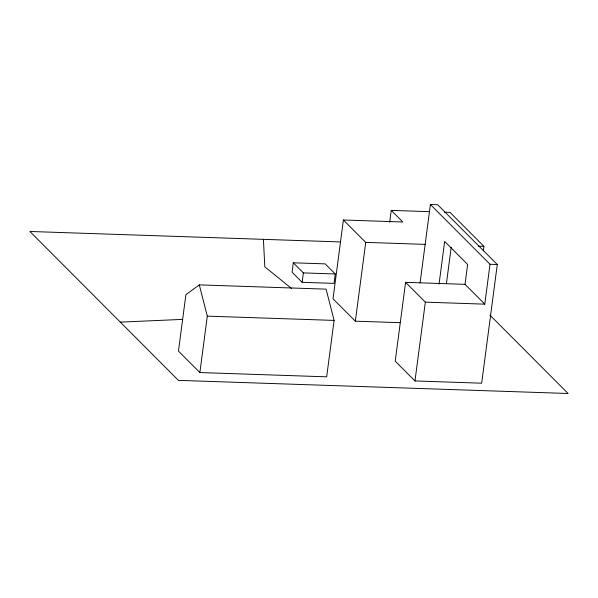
<?xml version="1.0" encoding="UTF-8"?>
<svg xmlns="http://www.w3.org/2000/svg" width="598" height="598" viewBox="0 0 598 598"><rect width="100%" height="100%" fill="white"/><g stroke="black" fill="none" stroke-linecap="round" stroke-linejoin="round"><path stroke-width="0.9" d="M199.874 372.554L207.304 316.14L199.298 284.88L326.089 289.148L334.095 320.408L326.665 376.83L199.874 372.554L178.466 351.093L185.888 294.679L199.298 284.88M293.297 262.806L292.063 272.195L302.139 282.301L334.035 283.37L335.269 273.981L325.192 263.875L293.297 262.806L303.38 272.905L335.269 273.981M302.139 282.301L303.38 272.905M389.687 222.262L391.249 210.384L402.828 221.993L343.401 219.997L333.026 298.791L355.354 321.178L399.92 322.673M355.354 321.178L365.722 242.377L343.401 219.997M430.403 204.509L490.024 264.279L484.776 304.15L465.02 284.349L405.594 282.346L395.218 361.147L414.975 380.948L481.667 383.198L497.289 264.525L437.669 204.748L430.403 204.509L420.088 282.861M414.975 380.948L425.342 302.154L405.594 282.346M439.059 284.043L444.673 241.443L467.636 264.473L465.02 284.349M446.452 283.362L451.206 247.251M483.326 250.943L483.924 246.361L450.017 212.365L444.419 212.178M120.31 322.128L182.652 319.384M391.249 210.384L429.499 211.67M365.722 242.377L425.156 244.38M478.407 246.174L483.924 246.361M340.568 241.943L29.9 231.478L178.413 380.373L568.1 393.491L489.904 315.094M490.024 264.279L497.289 264.525M425.342 302.154L484.776 304.15M207.304 316.14L334.095 320.408M291.697 288.58L264.824 266.865L263.404 239.342"/></g></svg>
